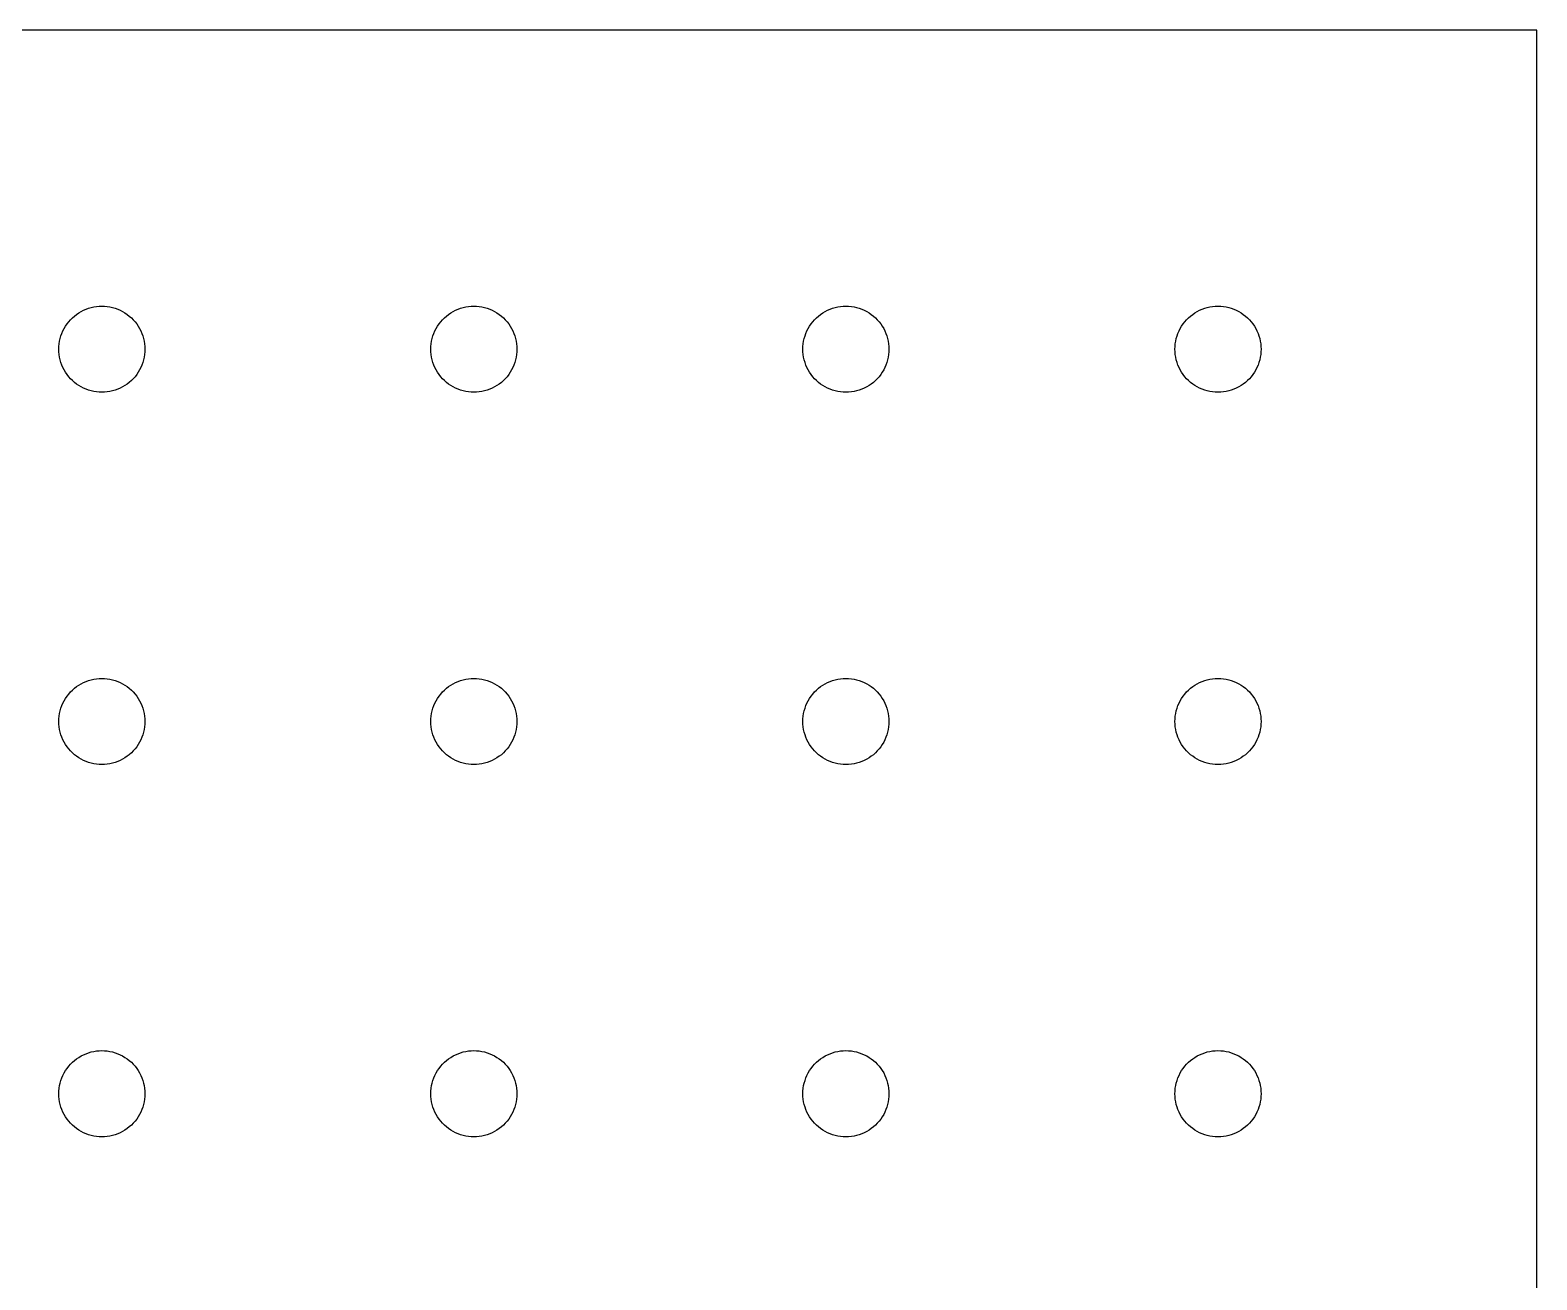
# Model space of a CAD drawing. Header units: metres. Extents: x 0 to 270, y 0 to 235.
# Drawn here: x 128.2 to 270, y 117.5 to 235 of the extents above; entities that cross this region are included whole.
import ezdxf

# ---------------------------------------------------------------- set-up
doc = ezdxf.new("R2010")
doc.units = ezdxf.units.M

msp = doc.modelspace()

# ---------------------------------------------------------------- linework, layer by layer
for p, q in [((270, 235), (0, 235)), ((270, 0), (270, 235)), ((132.619, 208.277), (132.83, 208.42)), ((132.83, 208.42), (133.049, 208.549)), ((133.049, 208.549), (133.276, 208.665)), ((133.276, 208.665), (133.509, 208.766)), ((133.509, 208.766), (133.748, 208.852)), ((133.748, 208.852), (133.993, 208.923)), ((133.993, 208.923), (134.241, 208.978)), ((134.241, 208.978), (134.492, 209.018)), ((134.492, 209.018), (134.746, 209.042)), ((134.746, 209.042), (135, 209.05)), ((135, 209.05), (135.254, 209.042)), ((135.254, 209.042), (135.508, 209.018)), ((135.508, 209.018), (135.759, 208.978)), ((135.759, 208.978), (136.007, 208.923)), ((136.007, 208.923), (136.252, 208.852)), ((136.252, 208.852), (136.491, 208.766)), ((136.491, 208.766), (136.724, 208.665)), ((136.724, 208.665), (136.951, 208.549)), ((136.951, 208.549), (137.17, 208.42)), ((137.17, 208.42), (137.381, 208.277)), ((167.619, 208.277), (167.83, 208.42)), ((167.83, 208.42), (168.049, 208.549)), ((168.049, 208.549), (168.276, 208.665)), ((168.276, 208.665), (168.509, 208.766)), ((168.509, 208.766), (168.748, 208.852)), ((168.748, 208.852), (168.993, 208.923)), ((168.993, 208.923), (169.241, 208.978)), ((169.241, 208.978), (169.492, 209.018)), ((169.492, 209.018), (169.746, 209.042)), ((169.746, 209.042), (170, 209.05)), ((170, 209.05), (170.254, 209.042)), ((170.254, 209.042), (170.508, 209.018)), ((170.508, 209.018), (170.759, 208.978)), ((170.759, 208.978), (171.007, 208.923)), ((171.007, 208.923), (171.252, 208.852)), ((171.252, 208.852), (171.491, 208.766)), ((171.491, 208.766), (171.724, 208.665)), ((171.724, 208.665), (171.951, 208.549)), ((171.951, 208.549), (172.17, 208.42)), ((172.17, 208.42), (172.381, 208.277)), ((202.619, 208.277), (202.83, 208.42)), ((202.83, 208.42), (203.049, 208.549)), ((203.049, 208.549), (203.276, 208.665)), ((203.276, 208.665), (203.509, 208.766)), ((203.509, 208.766), (203.748, 208.852)), ((203.748, 208.852), (203.993, 208.923)), ((203.993, 208.923), (204.241, 208.978)), ((204.241, 208.978), (204.492, 209.018)), ((204.492, 209.018), (204.746, 209.042)), ((204.746, 209.042), (205, 209.05)), ((205, 209.05), (205.254, 209.042)), ((205.254, 209.042), (205.508, 209.018)), ((205.508, 209.018), (205.759, 208.978)), ((205.759, 208.978), (206.007, 208.923)), ((206.007, 208.923), (206.252, 208.852)), ((206.252, 208.852), (206.491, 208.766)), ((206.491, 208.766), (206.724, 208.665)), ((206.724, 208.665), (206.951, 208.549)), ((206.951, 208.549), (207.17, 208.42)), ((207.17, 208.42), (207.381, 208.277)), ((237.619, 208.277), (237.83, 208.42)), ((237.83, 208.42), (238.049, 208.549)), ((238.049, 208.549), (238.276, 208.665)), ((238.276, 208.665), (238.509, 208.766)), ((238.509, 208.766), (238.748, 208.852)), ((238.748, 208.852), (238.993, 208.923)), ((238.993, 208.923), (239.241, 208.978)), ((239.241, 208.978), (239.492, 209.018)), ((239.492, 209.018), (239.746, 209.042)), ((239.746, 209.042), (240, 209.05)), ((240, 209.05), (240.254, 209.042)), ((240.254, 209.042), (240.508, 209.018)), ((240.508, 209.018), (240.759, 208.978)), ((240.759, 208.978), (241.007, 208.923)), ((241.007, 208.923), (241.252, 208.852)), ((241.252, 208.852), (241.491, 208.766)), ((241.491, 208.766), (241.724, 208.665)), ((241.724, 208.665), (241.951, 208.549)), ((241.951, 208.549), (242.17, 208.42)), ((242.17, 208.42), (242.381, 208.277)), ((131.451, 206.951), (131.58, 207.17)), ((131.58, 207.17), (131.723, 207.381)), ((131.723, 207.381), (131.879, 207.582)), ((131.879, 207.582), (132.048, 207.772)), ((132.048, 207.772), (132.228, 207.952)), ((132.228, 207.952), (132.418, 208.121)), ((132.418, 208.121), (132.619, 208.277)), ((137.381, 208.277), (137.582, 208.121)), ((137.582, 208.121), (137.772, 207.952)), ((137.772, 207.952), (137.952, 207.772)), ((137.952, 207.772), (138.121, 207.582)), ((138.121, 207.582), (138.277, 207.381)), ((138.277, 207.381), (138.42, 207.17)), ((138.42, 207.17), (138.549, 206.951)), ((166.451, 206.951), (166.58, 207.17)), ((166.58, 207.17), (166.723, 207.381)), ((166.723, 207.381), (166.879, 207.582)), ((166.879, 207.582), (167.048, 207.772)), ((167.048, 207.772), (167.228, 207.952)), ((167.228, 207.952), (167.418, 208.121)), ((167.418, 208.121), (167.619, 208.277)), ((172.381, 208.277), (172.582, 208.121)), ((172.582, 208.121), (172.772, 207.952)), ((172.772, 207.952), (172.952, 207.772)), ((172.952, 207.772), (173.121, 207.582)), ((173.121, 207.582), (173.277, 207.381)), ((173.277, 207.381), (173.42, 207.17)), ((173.42, 207.17), (173.549, 206.951)), ((201.451, 206.951), (201.58, 207.17)), ((201.58, 207.17), (201.723, 207.381)), ((201.723, 207.381), (201.879, 207.582)), ((201.879, 207.582), (202.048, 207.772)), ((202.048, 207.772), (202.228, 207.952)), ((202.228, 207.952), (202.418, 208.121)), ((202.418, 208.121), (202.619, 208.277)), ((207.381, 208.277), (207.582, 208.121)), ((207.582, 208.121), (207.772, 207.952)), ((207.772, 207.952), (207.952, 207.772)), ((207.952, 207.772), (208.121, 207.582)), ((208.121, 207.582), (208.277, 207.381)), ((208.277, 207.381), (208.42, 207.17)), ((208.42, 207.17), (208.549, 206.951)), ((236.451, 206.951), (236.58, 207.17)), ((236.58, 207.17), (236.723, 207.381)), ((236.723, 207.381), (236.879, 207.582)), ((236.879, 207.582), (237.048, 207.772)), ((237.048, 207.772), (237.228, 207.952)), ((237.228, 207.952), (237.418, 208.121)), ((237.418, 208.121), (237.619, 208.277)), ((242.381, 208.277), (242.582, 208.121)), ((242.582, 208.121), (242.772, 207.952)), ((242.772, 207.952), (242.952, 207.772)), ((242.952, 207.772), (243.121, 207.582)), ((243.121, 207.582), (243.277, 207.381)), ((243.277, 207.381), (243.42, 207.17)), ((243.42, 207.17), (243.549, 206.951)), ((130.982, 205.508), (131.022, 205.759)), ((131.022, 205.759), (131.077, 206.007)), ((131.077, 206.007), (131.148, 206.252)), ((131.148, 206.252), (131.234, 206.491)), ((131.234, 206.491), (131.335, 206.724)), ((131.335, 206.724), (131.451, 206.951)), ((138.549, 206.951), (138.665, 206.724)), ((138.665, 206.724), (138.766, 206.491)), ((138.766, 206.491), (138.852, 206.252)), ((138.852, 206.252), (138.923, 206.007)), ((138.923, 206.007), (138.978, 205.759)), ((138.978, 205.759), (139.018, 205.508)), ((165.982, 205.508), (166.022, 205.759)), ((166.022, 205.759), (166.077, 206.007)), ((166.077, 206.007), (166.148, 206.252)), ((166.148, 206.252), (166.234, 206.491)), ((166.234, 206.491), (166.335, 206.724)), ((166.335, 206.724), (166.451, 206.951)), ((173.549, 206.951), (173.665, 206.724)), ((173.665, 206.724), (173.766, 206.491)), ((173.766, 206.491), (173.852, 206.252)), ((173.852, 206.252), (173.923, 206.007)), ((173.923, 206.007), (173.978, 205.759)), ((173.978, 205.759), (174.018, 205.508)), ((200.982, 205.508), (201.022, 205.759)), ((201.022, 205.759), (201.077, 206.007)), ((201.077, 206.007), (201.148, 206.252)), ((201.148, 206.252), (201.234, 206.491)), ((201.234, 206.491), (201.335, 206.724)), ((201.335, 206.724), (201.451, 206.951)), ((208.549, 206.951), (208.665, 206.724)), ((208.665, 206.724), (208.766, 206.491)), ((208.766, 206.491), (208.852, 206.252)), ((208.852, 206.252), (208.923, 206.007)), ((208.923, 206.007), (208.978, 205.759)), ((208.978, 205.759), (209.018, 205.508)), ((235.982, 205.508), (236.022, 205.759)), ((236.022, 205.759), (236.077, 206.007)), ((236.077, 206.007), (236.148, 206.252)), ((236.148, 206.252), (236.234, 206.491)), ((236.234, 206.491), (236.335, 206.724)), ((236.335, 206.724), (236.451, 206.951)), ((243.549, 206.951), (243.665, 206.724)), ((243.665, 206.724), (243.766, 206.491)), ((243.766, 206.491), (243.852, 206.252)), ((243.852, 206.252), (243.923, 206.007)), ((243.923, 206.007), (243.978, 205.759)), ((243.978, 205.759), (244.018, 205.508)), ((130.95, 205), (130.958, 205.254)), ((130.958, 204.746), (130.95, 205)), ((130.958, 205.254), (130.982, 205.508)), ((130.982, 204.492), (130.958, 204.746)), ((131.022, 204.241), (130.982, 204.492)), ((131.077, 203.993), (131.022, 204.241)), ((138.978, 204.241), (138.923, 203.993)), ((139.018, 204.492), (138.978, 204.241)), ((139.018, 205.508), (139.042, 205.254)), ((139.042, 204.746), (139.018, 204.492)), ((139.042, 205.254), (139.05, 205)), ((139.05, 205), (139.042, 204.746)), ((165.95, 205), (165.958, 205.254)), ((165.958, 204.746), (165.95, 205)), ((165.958, 205.254), (165.982, 205.508)), ((165.982, 204.492), (165.958, 204.746)), ((166.022, 204.241), (165.982, 204.492)), ((166.077, 203.993), (166.022, 204.241)), ((173.978, 204.241), (173.923, 203.993)), ((174.018, 204.492), (173.978, 204.241)), ((174.018, 205.508), (174.042, 205.254)), ((174.042, 204.746), (174.018, 204.492)), ((174.042, 205.254), (174.05, 205)), ((174.05, 205), (174.042, 204.746)), ((200.95, 205), (200.958, 205.254)), ((200.958, 204.746), (200.95, 205)), ((200.958, 205.254), (200.982, 205.508)), ((200.982, 204.492), (200.958, 204.746)), ((201.022, 204.241), (200.982, 204.492)), ((201.077, 203.993), (201.022, 204.241)), ((208.978, 204.241), (208.923, 203.993)), ((209.018, 204.492), (208.978, 204.241)), ((209.018, 205.508), (209.042, 205.254)), ((209.042, 204.746), (209.018, 204.492)), ((209.042, 205.254), (209.05, 205)), ((209.05, 205), (209.042, 204.746)), ((235.95, 205), (235.958, 205.254)), ((235.958, 204.746), (235.95, 205)), ((235.958, 205.254), (235.982, 205.508)), ((235.982, 204.492), (235.958, 204.746)), ((236.022, 204.241), (235.982, 204.492)), ((236.077, 203.993), (236.022, 204.241)), ((243.978, 204.241), (243.923, 203.993)), ((244.018, 204.492), (243.978, 204.241)), ((244.018, 205.508), (244.042, 205.254)), ((244.042, 204.746), (244.018, 204.492)), ((244.042, 205.254), (244.05, 205)), ((244.05, 205), (244.042, 204.746)), ((131.148, 203.748), (131.077, 203.993)), ((131.234, 203.509), (131.148, 203.748)), ((131.335, 203.276), (131.234, 203.509)), ((131.451, 203.049), (131.335, 203.276)), ((131.58, 202.83), (131.451, 203.049)), ((131.723, 202.619), (131.58, 202.83)), ((138.42, 202.83), (138.277, 202.619)), ((138.549, 203.049), (138.42, 202.83)), ((138.665, 203.276), (138.549, 203.049)), ((138.766, 203.509), (138.665, 203.276)), ((138.852, 203.748), (138.766, 203.509)), ((138.923, 203.993), (138.852, 203.748)), ((166.148, 203.748), (166.077, 203.993)), ((166.234, 203.509), (166.148, 203.748)), ((166.335, 203.276), (166.234, 203.509)), ((166.451, 203.049), (166.335, 203.276)), ((166.58, 202.83), (166.451, 203.049)), ((166.723, 202.619), (166.58, 202.83)), ((173.42, 202.83), (173.277, 202.619)), ((173.549, 203.049), (173.42, 202.83)), ((173.665, 203.276), (173.549, 203.049)), ((173.766, 203.509), (173.665, 203.276)), ((173.852, 203.748), (173.766, 203.509)), ((173.923, 203.993), (173.852, 203.748)), ((201.148, 203.748), (201.077, 203.993)), ((201.234, 203.509), (201.148, 203.748)), ((201.335, 203.276), (201.234, 203.509)), ((201.451, 203.049), (201.335, 203.276)), ((201.58, 202.83), (201.451, 203.049)), ((201.723, 202.619), (201.58, 202.83)), ((208.42, 202.83), (208.277, 202.619)), ((208.549, 203.049), (208.42, 202.83)), ((208.665, 203.276), (208.549, 203.049)), ((208.766, 203.509), (208.665, 203.276)), ((208.852, 203.748), (208.766, 203.509)), ((208.923, 203.993), (208.852, 203.748)), ((236.148, 203.748), (236.077, 203.993)), ((236.234, 203.509), (236.148, 203.748)), ((236.335, 203.276), (236.234, 203.509)), ((236.451, 203.049), (236.335, 203.276)), ((236.58, 202.83), (236.451, 203.049)), ((236.723, 202.619), (236.58, 202.83)), ((243.42, 202.83), (243.277, 202.619)), ((243.549, 203.049), (243.42, 202.83)), ((243.665, 203.276), (243.549, 203.049)), ((243.766, 203.509), (243.665, 203.276)), ((243.852, 203.748), (243.766, 203.509)), ((243.923, 203.993), (243.852, 203.748)), ((131.879, 202.418), (131.723, 202.619)), ((132.048, 202.228), (131.879, 202.418)), ((132.228, 202.048), (132.048, 202.228)), ((132.418, 201.879), (132.228, 202.048)), ((132.619, 201.723), (132.418, 201.879)), ((132.83, 201.58), (132.619, 201.723)), ((133.049, 201.451), (132.83, 201.58)), ((133.276, 201.335), (133.049, 201.451)), ((133.509, 201.234), (133.276, 201.335)), ((136.724, 201.335), (136.491, 201.234)), ((136.951, 201.451), (136.724, 201.335)), ((137.17, 201.58), (136.951, 201.451)), ((137.381, 201.723), (137.17, 201.58)), ((137.582, 201.879), (137.381, 201.723)), ((137.772, 202.048), (137.582, 201.879)), ((137.952, 202.228), (137.772, 202.048)), ((138.121, 202.418), (137.952, 202.228)), ((138.277, 202.619), (138.121, 202.418)), ((166.879, 202.418), (166.723, 202.619)), ((167.048, 202.228), (166.879, 202.418)), ((167.228, 202.048), (167.048, 202.228)), ((167.418, 201.879), (167.228, 202.048)), ((167.619, 201.723), (167.418, 201.879)), ((167.83, 201.58), (167.619, 201.723)), ((168.049, 201.451), (167.83, 201.58)), ((168.276, 201.335), (168.049, 201.451)), ((168.509, 201.234), (168.276, 201.335)), ((171.724, 201.335), (171.491, 201.234)), ((171.951, 201.451), (171.724, 201.335)), ((172.17, 201.58), (171.951, 201.451)), ((172.381, 201.723), (172.17, 201.58)), ((172.582, 201.879), (172.381, 201.723)), ((172.772, 202.048), (172.582, 201.879)), ((172.952, 202.228), (172.772, 202.048)), ((173.121, 202.418), (172.952, 202.228)), ((173.277, 202.619), (173.121, 202.418)), ((201.879, 202.418), (201.723, 202.619)), ((202.048, 202.228), (201.879, 202.418)), ((202.228, 202.048), (202.048, 202.228)), ((202.418, 201.879), (202.228, 202.048)), ((202.619, 201.723), (202.418, 201.879)), ((202.83, 201.58), (202.619, 201.723)), ((203.049, 201.451), (202.83, 201.58)), ((203.276, 201.335), (203.049, 201.451)), ((203.509, 201.234), (203.276, 201.335)), ((206.724, 201.335), (206.491, 201.234)), ((206.951, 201.451), (206.724, 201.335)), ((207.17, 201.58), (206.951, 201.451)), ((207.381, 201.723), (207.17, 201.58)), ((207.582, 201.879), (207.381, 201.723)), ((207.772, 202.048), (207.582, 201.879)), ((207.952, 202.228), (207.772, 202.048)), ((208.121, 202.418), (207.952, 202.228)), ((208.277, 202.619), (208.121, 202.418)), ((236.879, 202.418), (236.723, 202.619)), ((237.048, 202.228), (236.879, 202.418)), ((237.228, 202.048), (237.048, 202.228)), ((237.418, 201.879), (237.228, 202.048)), ((237.619, 201.723), (237.418, 201.879)), ((237.83, 201.58), (237.619, 201.723)), ((238.049, 201.451), (237.83, 201.58)), ((238.276, 201.335), (238.049, 201.451)), ((238.509, 201.234), (238.276, 201.335)), ((241.724, 201.335), (241.491, 201.234)), ((241.951, 201.451), (241.724, 201.335)), ((242.17, 201.58), (241.951, 201.451)), ((242.381, 201.723), (242.17, 201.58)), ((242.582, 201.879), (242.381, 201.723)), ((242.772, 202.048), (242.582, 201.879)), ((242.952, 202.228), (242.772, 202.048)), ((243.121, 202.418), (242.952, 202.228)), ((243.277, 202.619), (243.121, 202.418)), ((133.748, 201.148), (133.509, 201.234)), ((133.993, 201.077), (133.748, 201.148)), ((134.241, 201.022), (133.993, 201.077)), ((134.492, 200.982), (134.241, 201.022)), ((134.746, 200.958), (134.492, 200.982)), ((135, 200.95), (134.746, 200.958)), ((135.254, 200.958), (135, 200.95)), ((135.508, 200.982), (135.254, 200.958)), ((135.759, 201.022), (135.508, 200.982)), ((136.007, 201.077), (135.759, 201.022)), ((136.252, 201.148), (136.007, 201.077)), ((136.491, 201.234), (136.252, 201.148)), ((168.748, 201.148), (168.509, 201.234)), ((168.993, 201.077), (168.748, 201.148)), ((169.241, 201.022), (168.993, 201.077)), ((169.492, 200.982), (169.241, 201.022)), ((169.746, 200.958), (169.492, 200.982)), ((170, 200.95), (169.746, 200.958)), ((170.254, 200.958), (170, 200.95)), ((170.508, 200.982), (170.254, 200.958)), ((170.759, 201.022), (170.508, 200.982)), ((171.007, 201.077), (170.759, 201.022)), ((171.252, 201.148), (171.007, 201.077)), ((171.491, 201.234), (171.252, 201.148)), ((203.748, 201.148), (203.509, 201.234)), ((203.993, 201.077), (203.748, 201.148)), ((204.241, 201.022), (203.993, 201.077)), ((204.492, 200.982), (204.241, 201.022)), ((204.746, 200.958), (204.492, 200.982)), ((205, 200.95), (204.746, 200.958)), ((205.254, 200.958), (205, 200.95)), ((205.508, 200.982), (205.254, 200.958)), ((205.759, 201.022), (205.508, 200.982)), ((206.007, 201.077), (205.759, 201.022)), ((206.252, 201.148), (206.007, 201.077)), ((206.491, 201.234), (206.252, 201.148)), ((238.748, 201.148), (238.509, 201.234)), ((238.993, 201.077), (238.748, 201.148)), ((239.241, 201.022), (238.993, 201.077)), ((239.492, 200.982), (239.241, 201.022)), ((239.746, 200.958), (239.492, 200.982)), ((240, 200.95), (239.746, 200.958)), ((240.254, 200.958), (240, 200.95)), ((240.508, 200.982), (240.254, 200.958)), ((240.759, 201.022), (240.508, 200.982)), ((241.007, 201.077), (240.759, 201.022)), ((241.252, 201.148), (241.007, 201.077)), ((241.491, 201.234), (241.252, 201.148)), ((132.048, 172.772), (132.228, 172.952)), ((132.228, 172.952), (132.418, 173.121)), ((132.418, 173.121), (132.619, 173.277)), ((132.619, 173.277), (132.83, 173.42)), ((132.83, 173.42), (133.049, 173.549)), ((133.049, 173.549), (133.276, 173.665)), ((133.276, 173.665), (133.509, 173.766)), ((133.509, 173.766), (133.748, 173.852)), ((133.748, 173.852), (133.993, 173.923)), ((133.993, 173.923), (134.241, 173.978)), ((134.241, 173.978), (134.492, 174.018)), ((134.492, 174.018), (134.746, 174.042)), ((134.746, 174.042), (135, 174.05)), ((135, 174.05), (135.254, 174.042)), ((135.254, 174.042), (135.508, 174.018)), ((135.508, 174.018), (135.759, 173.978)), ((135.759, 173.978), (136.007, 173.923)), ((136.007, 173.923), (136.252, 173.852)), ((136.252, 173.852), (136.491, 173.766)), ((136.491, 173.766), (136.724, 173.665)), ((136.724, 173.665), (136.951, 173.549)), ((136.951, 173.549), (137.17, 173.42)), ((137.17, 173.42), (137.381, 173.277)), ((137.381, 173.277), (137.582, 173.121)), ((137.582, 173.121), (137.772, 172.952)), ((137.772, 172.952), (137.952, 172.772)), ((167.048, 172.772), (167.228, 172.952)), ((167.228, 172.952), (167.418, 173.121)), ((167.418, 173.121), (167.619, 173.277)), ((167.619, 173.277), (167.83, 173.42)), ((167.83, 173.42), (168.049, 173.549)), ((168.049, 173.549), (168.276, 173.665)), ((168.276, 173.665), (168.509, 173.766)), ((168.509, 173.766), (168.748, 173.852)), ((168.748, 173.852), (168.993, 173.923)), ((168.993, 173.923), (169.241, 173.978)), ((169.241, 173.978), (169.492, 174.018)), ((169.492, 174.018), (169.746, 174.042)), ((169.746, 174.042), (170, 174.05)), ((170, 174.05), (170.254, 174.042)), ((170.254, 174.042), (170.508, 174.018)), ((170.508, 174.018), (170.759, 173.978)), ((170.759, 173.978), (171.007, 173.923)), ((171.007, 173.923), (171.252, 173.852)), ((171.252, 173.852), (171.491, 173.766)), ((171.491, 173.766), (171.724, 173.665)), ((171.724, 173.665), (171.951, 173.549)), ((171.951, 173.549), (172.17, 173.42)), ((172.17, 173.42), (172.381, 173.277)), ((172.381, 173.277), (172.582, 173.121)), ((172.582, 173.121), (172.772, 172.952)), ((172.772, 172.952), (172.952, 172.772)), ((202.048, 172.772), (202.228, 172.952)), ((202.228, 172.952), (202.418, 173.121)), ((202.418, 173.121), (202.619, 173.277)), ((202.619, 173.277), (202.83, 173.42)), ((202.83, 173.42), (203.049, 173.549)), ((203.049, 173.549), (203.276, 173.665)), ((203.276, 173.665), (203.509, 173.766)), ((203.509, 173.766), (203.748, 173.852)), ((203.748, 173.852), (203.993, 173.923)), ((203.993, 173.923), (204.241, 173.978)), ((204.241, 173.978), (204.492, 174.018)), ((204.492, 174.018), (204.746, 174.042)), ((204.746, 174.042), (205, 174.05)), ((205, 174.05), (205.254, 174.042)), ((205.254, 174.042), (205.508, 174.018)), ((205.508, 174.018), (205.759, 173.978)), ((205.759, 173.978), (206.007, 173.923)), ((206.007, 173.923), (206.252, 173.852)), ((206.252, 173.852), (206.491, 173.766)), ((206.491, 173.766), (206.724, 173.665)), ((206.724, 173.665), (206.951, 173.549)), ((206.951, 173.549), (207.17, 173.42)), ((207.17, 173.42), (207.381, 173.277)), ((207.381, 173.277), (207.582, 173.121)), ((207.582, 173.121), (207.772, 172.952)), ((207.772, 172.952), (207.952, 172.772)), ((237.048, 172.772), (237.228, 172.952)), ((237.228, 172.952), (237.418, 173.121)), ((237.418, 173.121), (237.619, 173.277)), ((237.619, 173.277), (237.83, 173.42)), ((237.83, 173.42), (238.049, 173.549)), ((238.049, 173.549), (238.276, 173.665)), ((238.276, 173.665), (238.509, 173.766)), ((238.509, 173.766), (238.748, 173.852)), ((238.748, 173.852), (238.993, 173.923)), ((238.993, 173.923), (239.241, 173.978)), ((239.241, 173.978), (239.492, 174.018)), ((239.492, 174.018), (239.746, 174.042)), ((239.746, 174.042), (240, 174.05)), ((240, 174.05), (240.254, 174.042)), ((240.254, 174.042), (240.508, 174.018)), ((240.508, 174.018), (240.759, 173.978)), ((240.759, 173.978), (241.007, 173.923)), ((241.007, 173.923), (241.252, 173.852)), ((241.252, 173.852), (241.491, 173.766)), ((241.491, 173.766), (241.724, 173.665)), ((241.724, 173.665), (241.951, 173.549)), ((241.951, 173.549), (242.17, 173.42)), ((242.17, 173.42), (242.381, 173.277)), ((242.381, 173.277), (242.582, 173.121)), ((242.582, 173.121), (242.772, 172.952)), ((242.772, 172.952), (242.952, 172.772)), ((131.234, 171.491), (131.335, 171.724)), ((131.335, 171.724), (131.451, 171.951)), ((131.451, 171.951), (131.58, 172.17)), ((131.58, 172.17), (131.723, 172.381)), ((131.723, 172.381), (131.879, 172.582)), ((131.879, 172.582), (132.048, 172.772)), ((137.952, 172.772), (138.121, 172.582)), ((138.121, 172.582), (138.277, 172.381)), ((138.277, 172.381), (138.42, 172.17)), ((138.42, 172.17), (138.549, 171.951)), ((138.549, 171.951), (138.665, 171.724)), ((138.665, 171.724), (138.766, 171.491)), ((166.234, 171.491), (166.335, 171.724)), ((166.335, 171.724), (166.451, 171.951)), ((166.451, 171.951), (166.58, 172.17)), ((166.58, 172.17), (166.723, 172.381)), ((166.723, 172.381), (166.879, 172.582)), ((166.879, 172.582), (167.048, 172.772)), ((172.952, 172.772), (173.121, 172.582)), ((173.121, 172.582), (173.277, 172.381)), ((173.277, 172.381), (173.42, 172.17)), ((173.42, 172.17), (173.549, 171.951)), ((173.549, 171.951), (173.665, 171.724)), ((173.665, 171.724), (173.766, 171.491)), ((201.234, 171.491), (201.335, 171.724)), ((201.335, 171.724), (201.451, 171.951)), ((201.451, 171.951), (201.58, 172.17)), ((201.58, 172.17), (201.723, 172.381)), ((201.723, 172.381), (201.879, 172.582)), ((201.879, 172.582), (202.048, 172.772)), ((207.952, 172.772), (208.121, 172.582)), ((208.121, 172.582), (208.277, 172.381)), ((208.277, 172.381), (208.42, 172.17)), ((208.42, 172.17), (208.549, 171.951)), ((208.549, 171.951), (208.665, 171.724)), ((208.665, 171.724), (208.766, 171.491)), ((236.234, 171.491), (236.335, 171.724)), ((236.335, 171.724), (236.451, 171.951)), ((236.451, 171.951), (236.58, 172.17)), ((236.58, 172.17), (236.723, 172.381)), ((236.723, 172.381), (236.879, 172.582)), ((236.879, 172.582), (237.048, 172.772)), ((242.952, 172.772), (243.121, 172.582)), ((243.121, 172.582), (243.277, 172.381)), ((243.277, 172.381), (243.42, 172.17)), ((243.42, 172.17), (243.549, 171.951)), ((243.549, 171.951), (243.665, 171.724)), ((243.665, 171.724), (243.766, 171.491)), ((130.95, 170), (130.958, 170.254)), ((130.958, 170.254), (130.982, 170.508)), ((130.982, 170.508), (131.022, 170.759)), ((131.022, 170.759), (131.077, 171.007)), ((131.077, 171.007), (131.148, 171.252)), ((131.148, 171.252), (131.234, 171.491)), ((138.766, 171.491), (138.852, 171.252)), ((138.852, 171.252), (138.923, 171.007)), ((138.923, 171.007), (138.978, 170.759)), ((138.978, 170.759), (139.018, 170.508)), ((139.018, 170.508), (139.042, 170.254)), ((139.042, 170.254), (139.05, 170)), ((165.95, 170), (165.958, 170.254)), ((165.958, 170.254), (165.982, 170.508)), ((165.982, 170.508), (166.022, 170.759)), ((166.022, 170.759), (166.077, 171.007)), ((166.077, 171.007), (166.148, 171.252)), ((166.148, 171.252), (166.234, 171.491)), ((173.766, 171.491), (173.852, 171.252)), ((173.852, 171.252), (173.923, 171.007)), ((173.923, 171.007), (173.978, 170.759)), ((173.978, 170.759), (174.018, 170.508)), ((174.018, 170.508), (174.042, 170.254)), ((174.042, 170.254), (174.05, 170)), ((200.95, 170), (200.958, 170.254)), ((200.958, 170.254), (200.982, 170.508)), ((200.982, 170.508), (201.022, 170.759)), ((201.022, 170.759), (201.077, 171.007)), ((201.077, 171.007), (201.148, 171.252)), ((201.148, 171.252), (201.234, 171.491)), ((208.766, 171.491), (208.852, 171.252)), ((208.852, 171.252), (208.923, 171.007)), ((208.923, 171.007), (208.978, 170.759)), ((208.978, 170.759), (209.018, 170.508)), ((209.018, 170.508), (209.042, 170.254)), ((209.042, 170.254), (209.05, 170)), ((235.95, 170), (235.958, 170.254)), ((235.958, 170.254), (235.982, 170.508)), ((235.982, 170.508), (236.022, 170.759)), ((236.022, 170.759), (236.077, 171.007)), ((236.077, 171.007), (236.148, 171.252)), ((236.148, 171.252), (236.234, 171.491)), ((243.766, 171.491), (243.852, 171.252)), ((243.852, 171.252), (243.923, 171.007)), ((243.923, 171.007), (243.978, 170.759)), ((243.978, 170.759), (244.018, 170.508)), ((244.018, 170.508), (244.042, 170.254)), ((244.042, 170.254), (244.05, 170)), ((130.958, 169.746), (130.95, 170)), ((130.982, 169.492), (130.958, 169.746)), ((131.022, 169.241), (130.982, 169.492)), ((131.077, 168.993), (131.022, 169.241)), ((131.148, 168.748), (131.077, 168.993)), ((131.234, 168.509), (131.148, 168.748)), ((138.852, 168.748), (138.766, 168.509)), ((138.923, 168.993), (138.852, 168.748)), ((138.978, 169.241), (138.923, 168.993)), ((139.018, 169.492), (138.978, 169.241)), ((139.042, 169.746), (139.018, 169.492)), ((139.05, 170), (139.042, 169.746)), ((165.958, 169.746), (165.95, 170)), ((165.982, 169.492), (165.958, 169.746)), ((166.022, 169.241), (165.982, 169.492)), ((166.077, 168.993), (166.022, 169.241)), ((166.148, 168.748), (166.077, 168.993)), ((166.234, 168.509), (166.148, 168.748)), ((173.852, 168.748), (173.766, 168.509)), ((173.923, 168.993), (173.852, 168.748)), ((173.978, 169.241), (173.923, 168.993)), ((174.018, 169.492), (173.978, 169.241)), ((174.042, 169.746), (174.018, 169.492)), ((174.05, 170), (174.042, 169.746)), ((200.958, 169.746), (200.95, 170)), ((200.982, 169.492), (200.958, 169.746)), ((201.022, 169.241), (200.982, 169.492)), ((201.077, 168.993), (201.022, 169.241)), ((201.148, 168.748), (201.077, 168.993)), ((201.234, 168.509), (201.148, 168.748)), ((208.852, 168.748), (208.766, 168.509)), ((208.923, 168.993), (208.852, 168.748)), ((208.978, 169.241), (208.923, 168.993)), ((209.018, 169.492), (208.978, 169.241)), ((209.042, 169.746), (209.018, 169.492)), ((209.05, 170), (209.042, 169.746)), ((235.958, 169.746), (235.95, 170)), ((235.982, 169.492), (235.958, 169.746)), ((236.022, 169.241), (235.982, 169.492)), ((236.077, 168.993), (236.022, 169.241)), ((236.148, 168.748), (236.077, 168.993)), ((236.234, 168.509), (236.148, 168.748)), ((243.852, 168.748), (243.766, 168.509)), ((243.923, 168.993), (243.852, 168.748)), ((243.978, 169.241), (243.923, 168.993)), ((244.018, 169.492), (243.978, 169.241)), ((244.042, 169.746), (244.018, 169.492)), ((244.05, 170), (244.042, 169.746)), ((131.335, 168.276), (131.234, 168.509)), ((131.451, 168.049), (131.335, 168.276)), ((131.58, 167.83), (131.451, 168.049)), ((131.723, 167.619), (131.58, 167.83)), ((131.879, 167.418), (131.723, 167.619)), ((132.048, 167.228), (131.879, 167.418)), ((138.121, 167.418), (137.952, 167.228)), ((138.277, 167.619), (138.121, 167.418)), ((138.42, 167.83), (138.277, 167.619)), ((138.549, 168.049), (138.42, 167.83)), ((138.665, 168.276), (138.549, 168.049)), ((138.766, 168.509), (138.665, 168.276)), ((166.335, 168.276), (166.234, 168.509)), ((166.451, 168.049), (166.335, 168.276)), ((166.58, 167.83), (166.451, 168.049)), ((166.723, 167.619), (166.58, 167.83)), ((166.879, 167.418), (166.723, 167.619)), ((167.048, 167.228), (166.879, 167.418)), ((173.121, 167.418), (172.952, 167.228)), ((173.277, 167.619), (173.121, 167.418)), ((173.42, 167.83), (173.277, 167.619)), ((173.549, 168.049), (173.42, 167.83)), ((173.665, 168.276), (173.549, 168.049)), ((173.766, 168.509), (173.665, 168.276)), ((201.335, 168.276), (201.234, 168.509)), ((201.451, 168.049), (201.335, 168.276)), ((201.58, 167.83), (201.451, 168.049)), ((201.723, 167.619), (201.58, 167.83)), ((201.879, 167.418), (201.723, 167.619)), ((202.048, 167.228), (201.879, 167.418)), ((208.121, 167.418), (207.952, 167.228)), ((208.277, 167.619), (208.121, 167.418)), ((208.42, 167.83), (208.277, 167.619)), ((208.549, 168.049), (208.42, 167.83)), ((208.665, 168.276), (208.549, 168.049)), ((208.766, 168.509), (208.665, 168.276)), ((236.335, 168.276), (236.234, 168.509)), ((236.451, 168.049), (236.335, 168.276)), ((236.58, 167.83), (236.451, 168.049)), ((236.723, 167.619), (236.58, 167.83)), ((236.879, 167.418), (236.723, 167.619)), ((237.048, 167.228), (236.879, 167.418)), ((243.121, 167.418), (242.952, 167.228)), ((243.277, 167.619), (243.121, 167.418)), ((243.42, 167.83), (243.277, 167.619)), ((243.549, 168.049), (243.42, 167.83)), ((243.665, 168.276), (243.549, 168.049)), ((243.766, 168.509), (243.665, 168.276)), ((132.228, 167.048), (132.048, 167.228)), ((132.418, 166.879), (132.228, 167.048)), ((132.619, 166.723), (132.418, 166.879)), ((132.83, 166.58), (132.619, 166.723)), ((133.049, 166.451), (132.83, 166.58)), ((133.276, 166.335), (133.049, 166.451)), ((133.509, 166.234), (133.276, 166.335)), ((133.748, 166.148), (133.509, 166.234)), ((133.993, 166.077), (133.748, 166.148)), ((134.241, 166.022), (133.993, 166.077)), ((134.492, 165.982), (134.241, 166.022)), ((134.746, 165.958), (134.492, 165.982)), ((135, 165.95), (134.746, 165.958)), ((135.254, 165.958), (135, 165.95)), ((135.508, 165.982), (135.254, 165.958)), ((135.759, 166.022), (135.508, 165.982)), ((136.007, 166.077), (135.759, 166.022)), ((136.252, 166.148), (136.007, 166.077)), ((136.491, 166.234), (136.252, 166.148)), ((136.724, 166.335), (136.491, 166.234)), ((136.951, 166.451), (136.724, 166.335)), ((137.17, 166.58), (136.951, 166.451)), ((137.381, 166.723), (137.17, 166.58)), ((137.582, 166.879), (137.381, 166.723)), ((137.772, 167.048), (137.582, 166.879)), ((137.952, 167.228), (137.772, 167.048)), ((167.228, 167.048), (167.048, 167.228)), ((167.418, 166.879), (167.228, 167.048)), ((167.619, 166.723), (167.418, 166.879)), ((167.83, 166.58), (167.619, 166.723)), ((168.049, 166.451), (167.83, 166.58)), ((168.276, 166.335), (168.049, 166.451)), ((168.509, 166.234), (168.276, 166.335)), ((168.748, 166.148), (168.509, 166.234)), ((168.993, 166.077), (168.748, 166.148)), ((169.241, 166.022), (168.993, 166.077)), ((169.492, 165.982), (169.241, 166.022)), ((169.746, 165.958), (169.492, 165.982)), ((170, 165.95), (169.746, 165.958)), ((170.254, 165.958), (170, 165.95)), ((170.508, 165.982), (170.254, 165.958)), ((170.759, 166.022), (170.508, 165.982)), ((171.007, 166.077), (170.759, 166.022)), ((171.252, 166.148), (171.007, 166.077)), ((171.491, 166.234), (171.252, 166.148)), ((171.724, 166.335), (171.491, 166.234)), ((171.951, 166.451), (171.724, 166.335)), ((172.17, 166.58), (171.951, 166.451)), ((172.381, 166.723), (172.17, 166.58)), ((172.582, 166.879), (172.381, 166.723)), ((172.772, 167.048), (172.582, 166.879)), ((172.952, 167.228), (172.772, 167.048)), ((202.228, 167.048), (202.048, 167.228)), ((202.418, 166.879), (202.228, 167.048)), ((202.619, 166.723), (202.418, 166.879)), ((202.83, 166.58), (202.619, 166.723)), ((203.049, 166.451), (202.83, 166.58)), ((203.276, 166.335), (203.049, 166.451)), ((203.509, 166.234), (203.276, 166.335)), ((203.748, 166.148), (203.509, 166.234)), ((203.993, 166.077), (203.748, 166.148)), ((204.241, 166.022), (203.993, 166.077)), ((204.492, 165.982), (204.241, 166.022)), ((204.746, 165.958), (204.492, 165.982)), ((205, 165.95), (204.746, 165.958)), ((205.254, 165.958), (205, 165.95)), ((205.508, 165.982), (205.254, 165.958)), ((205.759, 166.022), (205.508, 165.982)), ((206.007, 166.077), (205.759, 166.022)), ((206.252, 166.148), (206.007, 166.077)), ((206.491, 166.234), (206.252, 166.148)), ((206.724, 166.335), (206.491, 166.234)), ((206.951, 166.451), (206.724, 166.335)), ((207.17, 166.58), (206.951, 166.451)), ((207.381, 166.723), (207.17, 166.58)), ((207.582, 166.879), (207.381, 166.723)), ((207.772, 167.048), (207.582, 166.879)), ((207.952, 167.228), (207.772, 167.048)), ((237.228, 167.048), (237.048, 167.228)), ((237.418, 166.879), (237.228, 167.048)), ((237.619, 166.723), (237.418, 166.879)), ((237.83, 166.58), (237.619, 166.723)), ((238.049, 166.451), (237.83, 166.58)), ((238.276, 166.335), (238.049, 166.451)), ((238.509, 166.234), (238.276, 166.335)), ((238.748, 166.148), (238.509, 166.234)), ((238.993, 166.077), (238.748, 166.148)), ((239.241, 166.022), (238.993, 166.077)), ((239.492, 165.982), (239.241, 166.022)), ((239.746, 165.958), (239.492, 165.982)), ((240, 165.95), (239.746, 165.958)), ((240.254, 165.958), (240, 165.95)), ((240.508, 165.982), (240.254, 165.958)), ((240.759, 166.022), (240.508, 165.982)), ((241.007, 166.077), (240.759, 166.022)), ((241.252, 166.148), (241.007, 166.077)), ((241.491, 166.234), (241.252, 166.148)), ((241.724, 166.335), (241.491, 166.234)), ((241.951, 166.451), (241.724, 166.335)), ((242.17, 166.58), (241.951, 166.451)), ((242.381, 166.723), (242.17, 166.58)), ((242.582, 166.879), (242.381, 166.723)), ((242.772, 167.048), (242.582, 166.879)), ((242.952, 167.228), (242.772, 167.048)), ((133.748, 138.852), (133.993, 138.923)), ((133.993, 138.923), (134.241, 138.978)), ((134.241, 138.978), (134.492, 139.018)), ((134.492, 139.018), (134.746, 139.042)), ((134.746, 139.042), (135, 139.05)), ((135, 139.05), (135.254, 139.042)), ((135.254, 139.042), (135.508, 139.018)), ((135.508, 139.018), (135.759, 138.978)), ((135.759, 138.978), (136.007, 138.923)), ((136.007, 138.923), (136.252, 138.852)), ((168.748, 138.852), (168.993, 138.923)), ((168.993, 138.923), (169.241, 138.978)), ((169.241, 138.978), (169.492, 139.018)), ((169.492, 139.018), (169.746, 139.042)), ((169.746, 139.042), (170, 139.05)), ((170, 139.05), (170.254, 139.042)), ((170.254, 139.042), (170.508, 139.018)), ((170.508, 139.018), (170.759, 138.978)), ((170.759, 138.978), (171.007, 138.923)), ((171.007, 138.923), (171.252, 138.852)), ((203.748, 138.852), (203.993, 138.923)), ((203.993, 138.923), (204.241, 138.978)), ((204.241, 138.978), (204.492, 139.018)), ((204.492, 139.018), (204.746, 139.042)), ((204.746, 139.042), (205, 139.05)), ((205, 139.05), (205.254, 139.042)), ((205.254, 139.042), (205.508, 139.018)), ((205.508, 139.018), (205.759, 138.978)), ((205.759, 138.978), (206.007, 138.923)), ((206.007, 138.923), (206.252, 138.852)), ((238.748, 138.852), (238.993, 138.923)), ((238.993, 138.923), (239.241, 138.978)), ((239.241, 138.978), (239.492, 139.018)), ((239.492, 139.018), (239.746, 139.042)), ((239.746, 139.042), (240, 139.05)), ((240, 139.05), (240.254, 139.042)), ((240.254, 139.042), (240.508, 139.018)), ((240.508, 139.018), (240.759, 138.978)), ((240.759, 138.978), (241.007, 138.923)), ((241.007, 138.923), (241.252, 138.852)), ((131.723, 137.381), (131.879, 137.582)), ((131.879, 137.582), (132.048, 137.772)), ((132.048, 137.772), (132.228, 137.952)), ((132.228, 137.952), (132.418, 138.121)), ((132.418, 138.121), (132.619, 138.277)), ((132.619, 138.277), (132.83, 138.42)), ((132.83, 138.42), (133.049, 138.549)), ((133.049, 138.549), (133.276, 138.665)), ((133.276, 138.665), (133.509, 138.766)), ((133.509, 138.766), (133.748, 138.852)), ((136.252, 138.852), (136.491, 138.766)), ((136.491, 138.766), (136.724, 138.665)), ((136.724, 138.665), (136.951, 138.549)), ((136.951, 138.549), (137.17, 138.42)), ((137.17, 138.42), (137.381, 138.277)), ((137.381, 138.277), (137.582, 138.121)), ((137.582, 138.121), (137.772, 137.952)), ((137.772, 137.952), (137.952, 137.772)), ((137.952, 137.772), (138.121, 137.582)), ((138.121, 137.582), (138.277, 137.381)), ((166.723, 137.381), (166.879, 137.582)), ((166.879, 137.582), (167.048, 137.772)), ((167.048, 137.772), (167.228, 137.952)), ((167.228, 137.952), (167.418, 138.121)), ((167.418, 138.121), (167.619, 138.277)), ((167.619, 138.277), (167.83, 138.42)), ((167.83, 138.42), (168.049, 138.549)), ((168.049, 138.549), (168.276, 138.665)), ((168.276, 138.665), (168.509, 138.766)), ((168.509, 138.766), (168.748, 138.852)), ((171.252, 138.852), (171.491, 138.766)), ((171.491, 138.766), (171.724, 138.665)), ((171.724, 138.665), (171.951, 138.549)), ((171.951, 138.549), (172.17, 138.42)), ((172.17, 138.42), (172.381, 138.277)), ((172.381, 138.277), (172.582, 138.121)), ((172.582, 138.121), (172.772, 137.952)), ((172.772, 137.952), (172.952, 137.772)), ((172.952, 137.772), (173.121, 137.582)), ((173.121, 137.582), (173.277, 137.381)), ((201.723, 137.381), (201.879, 137.582)), ((201.879, 137.582), (202.048, 137.772)), ((202.048, 137.772), (202.228, 137.952)), ((202.228, 137.952), (202.418, 138.121)), ((202.418, 138.121), (202.619, 138.277)), ((202.619, 138.277), (202.83, 138.42)), ((202.83, 138.42), (203.049, 138.549)), ((203.049, 138.549), (203.276, 138.665)), ((203.276, 138.665), (203.509, 138.766)), ((203.509, 138.766), (203.748, 138.852)), ((206.252, 138.852), (206.491, 138.766)), ((206.491, 138.766), (206.724, 138.665)), ((206.724, 138.665), (206.951, 138.549)), ((206.951, 138.549), (207.17, 138.42)), ((207.17, 138.42), (207.381, 138.277)), ((207.381, 138.277), (207.582, 138.121)), ((207.582, 138.121), (207.772, 137.952)), ((207.772, 137.952), (207.952, 137.772)), ((207.952, 137.772), (208.121, 137.582)), ((208.121, 137.582), (208.277, 137.381)), ((236.723, 137.381), (236.879, 137.582)), ((236.879, 137.582), (237.048, 137.772)), ((237.048, 137.772), (237.228, 137.952)), ((237.228, 137.952), (237.418, 138.121)), ((237.418, 138.121), (237.619, 138.277)), ((237.619, 138.277), (237.83, 138.42)), ((237.83, 138.42), (238.049, 138.549)), ((238.049, 138.549), (238.276, 138.665)), ((238.276, 138.665), (238.509, 138.766)), ((238.509, 138.766), (238.748, 138.852)), ((241.252, 138.852), (241.491, 138.766)), ((241.491, 138.766), (241.724, 138.665)), ((241.724, 138.665), (241.951, 138.549)), ((241.951, 138.549), (242.17, 138.42)), ((242.17, 138.42), (242.381, 138.277)), ((242.381, 138.277), (242.582, 138.121)), ((242.582, 138.121), (242.772, 137.952)), ((242.772, 137.952), (242.952, 137.772)), ((242.952, 137.772), (243.121, 137.582)), ((243.121, 137.582), (243.277, 137.381)), ((131.077, 136.007), (131.148, 136.252)), ((131.148, 136.252), (131.234, 136.491)), ((131.234, 136.491), (131.335, 136.724)), ((131.335, 136.724), (131.451, 136.951)), ((131.451, 136.951), (131.58, 137.17)), ((131.58, 137.17), (131.723, 137.381)), ((138.277, 137.381), (138.42, 137.17)), ((138.42, 137.17), (138.549, 136.951)), ((138.549, 136.951), (138.665, 136.724)), ((138.665, 136.724), (138.766, 136.491)), ((138.766, 136.491), (138.852, 136.252)), ((138.852, 136.252), (138.923, 136.007)), ((166.077, 136.007), (166.148, 136.252)), ((166.148, 136.252), (166.234, 136.491)), ((166.234, 136.491), (166.335, 136.724)), ((166.335, 136.724), (166.451, 136.951)), ((166.451, 136.951), (166.58, 137.17)), ((166.58, 137.17), (166.723, 137.381)), ((173.277, 137.381), (173.42, 137.17)), ((173.42, 137.17), (173.549, 136.951)), ((173.549, 136.951), (173.665, 136.724)), ((173.665, 136.724), (173.766, 136.491)), ((173.766, 136.491), (173.852, 136.252)), ((173.852, 136.252), (173.923, 136.007)), ((201.077, 136.007), (201.148, 136.252)), ((201.148, 136.252), (201.234, 136.491)), ((201.234, 136.491), (201.335, 136.724)), ((201.335, 136.724), (201.451, 136.951)), ((201.451, 136.951), (201.58, 137.17)), ((201.58, 137.17), (201.723, 137.381)), ((208.277, 137.381), (208.42, 137.17)), ((208.42, 137.17), (208.549, 136.951)), ((208.549, 136.951), (208.665, 136.724)), ((208.665, 136.724), (208.766, 136.491)), ((208.766, 136.491), (208.852, 136.252)), ((208.852, 136.252), (208.923, 136.007)), ((236.077, 136.007), (236.148, 136.252)), ((236.148, 136.252), (236.234, 136.491)), ((236.234, 136.491), (236.335, 136.724)), ((236.335, 136.724), (236.451, 136.951)), ((236.451, 136.951), (236.58, 137.17)), ((236.58, 137.17), (236.723, 137.381)), ((243.277, 137.381), (243.42, 137.17)), ((243.42, 137.17), (243.549, 136.951)), ((243.549, 136.951), (243.665, 136.724)), ((243.665, 136.724), (243.766, 136.491)), ((243.766, 136.491), (243.852, 136.252)), ((243.852, 136.252), (243.923, 136.007)), ((130.95, 135), (130.958, 135.254)), ((130.958, 134.746), (130.95, 135)), ((130.958, 135.254), (130.982, 135.508)), ((130.982, 134.492), (130.958, 134.746)), ((130.982, 135.508), (131.022, 135.759)), ((131.022, 135.759), (131.077, 136.007)), ((138.923, 136.007), (138.978, 135.759)), ((138.978, 135.759), (139.018, 135.508)), ((139.018, 135.508), (139.042, 135.254)), ((139.042, 134.746), (139.018, 134.492)), ((139.042, 135.254), (139.05, 135)), ((139.05, 135), (139.042, 134.746)), ((165.95, 135), (165.958, 135.254)), ((165.958, 134.746), (165.95, 135)), ((165.958, 135.254), (165.982, 135.508)), ((165.982, 134.492), (165.958, 134.746)), ((165.982, 135.508), (166.022, 135.759)), ((166.022, 135.759), (166.077, 136.007)), ((173.923, 136.007), (173.978, 135.759)), ((173.978, 135.759), (174.018, 135.508)), ((174.018, 135.508), (174.042, 135.254)), ((174.042, 134.746), (174.018, 134.492)), ((174.042, 135.254), (174.05, 135)), ((174.05, 135), (174.042, 134.746)), ((200.95, 135), (200.958, 135.254)), ((200.958, 134.746), (200.95, 135)), ((200.958, 135.254), (200.982, 135.508)), ((200.982, 134.492), (200.958, 134.746)), ((200.982, 135.508), (201.022, 135.759)), ((201.022, 135.759), (201.077, 136.007)), ((208.923, 136.007), (208.978, 135.759)), ((208.978, 135.759), (209.018, 135.508)), ((209.018, 135.508), (209.042, 135.254)), ((209.042, 134.746), (209.018, 134.492)), ((209.042, 135.254), (209.05, 135)), ((209.05, 135), (209.042, 134.746)), ((235.95, 135), (235.958, 135.254)), ((235.958, 134.746), (235.95, 135)), ((235.958, 135.254), (235.982, 135.508)), ((235.982, 134.492), (235.958, 134.746)), ((235.982, 135.508), (236.022, 135.759)), ((236.022, 135.759), (236.077, 136.007)), ((243.923, 136.007), (243.978, 135.759)), ((243.978, 135.759), (244.018, 135.508)), ((244.018, 135.508), (244.042, 135.254)), ((244.042, 134.746), (244.018, 134.492)), ((244.042, 135.254), (244.05, 135)), ((244.05, 135), (244.042, 134.746)), ((131.022, 134.241), (130.982, 134.492)), ((131.077, 133.993), (131.022, 134.241)), ((131.148, 133.748), (131.077, 133.993)), ((131.234, 133.509), (131.148, 133.748)), ((131.335, 133.276), (131.234, 133.509)), ((131.451, 133.049), (131.335, 133.276)), ((138.665, 133.276), (138.549, 133.049)), ((138.766, 133.509), (138.665, 133.276)), ((138.852, 133.748), (138.766, 133.509)), ((138.923, 133.993), (138.852, 133.748)), ((138.978, 134.241), (138.923, 133.993)), ((139.018, 134.492), (138.978, 134.241)), ((166.022, 134.241), (165.982, 134.492)), ((166.077, 133.993), (166.022, 134.241)), ((166.148, 133.748), (166.077, 133.993)), ((166.234, 133.509), (166.148, 133.748)), ((166.335, 133.276), (166.234, 133.509)), ((166.451, 133.049), (166.335, 133.276)), ((173.665, 133.276), (173.549, 133.049)), ((173.766, 133.509), (173.665, 133.276)), ((173.852, 133.748), (173.766, 133.509)), ((173.923, 133.993), (173.852, 133.748)), ((173.978, 134.241), (173.923, 133.993)), ((174.018, 134.492), (173.978, 134.241)), ((201.022, 134.241), (200.982, 134.492)), ((201.077, 133.993), (201.022, 134.241)), ((201.148, 133.748), (201.077, 133.993)), ((201.234, 133.509), (201.148, 133.748)), ((201.335, 133.276), (201.234, 133.509)), ((201.451, 133.049), (201.335, 133.276)), ((208.665, 133.276), (208.549, 133.049)), ((208.766, 133.509), (208.665, 133.276)), ((208.852, 133.748), (208.766, 133.509)), ((208.923, 133.993), (208.852, 133.748)), ((208.978, 134.241), (208.923, 133.993)), ((209.018, 134.492), (208.978, 134.241)), ((236.022, 134.241), (235.982, 134.492)), ((236.077, 133.993), (236.022, 134.241)), ((236.148, 133.748), (236.077, 133.993)), ((236.234, 133.509), (236.148, 133.748)), ((236.335, 133.276), (236.234, 133.509)), ((236.451, 133.049), (236.335, 133.276)), ((243.665, 133.276), (243.549, 133.049)), ((243.766, 133.509), (243.665, 133.276)), ((243.852, 133.748), (243.766, 133.509)), ((243.923, 133.993), (243.852, 133.748)), ((243.978, 134.241), (243.923, 133.993)), ((244.018, 134.492), (243.978, 134.241)), ((131.58, 132.83), (131.451, 133.049)), ((131.723, 132.619), (131.58, 132.83)), ((131.879, 132.418), (131.723, 132.619)), ((132.048, 132.228), (131.879, 132.418)), ((132.228, 132.048), (132.048, 132.228)), ((132.418, 131.879), (132.228, 132.048)), ((132.619, 131.723), (132.418, 131.879)), ((137.582, 131.879), (137.381, 131.723)), ((137.772, 132.048), (137.582, 131.879)), ((137.952, 132.228), (137.772, 132.048)), ((138.121, 132.418), (137.952, 132.228)), ((138.277, 132.619), (138.121, 132.418)), ((138.42, 132.83), (138.277, 132.619)), ((138.549, 133.049), (138.42, 132.83)), ((166.58, 132.83), (166.451, 133.049)), ((166.723, 132.619), (166.58, 132.83)), ((166.879, 132.418), (166.723, 132.619)), ((167.048, 132.228), (166.879, 132.418)), ((167.228, 132.048), (167.048, 132.228)), ((167.418, 131.879), (167.228, 132.048)), ((167.619, 131.723), (167.418, 131.879)), ((172.582, 131.879), (172.381, 131.723)), ((172.772, 132.048), (172.582, 131.879)), ((172.952, 132.228), (172.772, 132.048)), ((173.121, 132.418), (172.952, 132.228)), ((173.277, 132.619), (173.121, 132.418)), ((173.42, 132.83), (173.277, 132.619)), ((173.549, 133.049), (173.42, 132.83)), ((201.58, 132.83), (201.451, 133.049)), ((201.723, 132.619), (201.58, 132.83)), ((201.879, 132.418), (201.723, 132.619)), ((202.048, 132.228), (201.879, 132.418)), ((202.228, 132.048), (202.048, 132.228)), ((202.418, 131.879), (202.228, 132.048)), ((202.619, 131.723), (202.418, 131.879)), ((207.582, 131.879), (207.381, 131.723)), ((207.772, 132.048), (207.582, 131.879)), ((207.952, 132.228), (207.772, 132.048)), ((208.121, 132.418), (207.952, 132.228)), ((208.277, 132.619), (208.121, 132.418)), ((208.42, 132.83), (208.277, 132.619)), ((208.549, 133.049), (208.42, 132.83)), ((236.58, 132.83), (236.451, 133.049)), ((236.723, 132.619), (236.58, 132.83)), ((236.879, 132.418), (236.723, 132.619)), ((237.048, 132.228), (236.879, 132.418)), ((237.228, 132.048), (237.048, 132.228)), ((237.418, 131.879), (237.228, 132.048)), ((237.619, 131.723), (237.418, 131.879)), ((242.582, 131.879), (242.381, 131.723)), ((242.772, 132.048), (242.582, 131.879)), ((242.952, 132.228), (242.772, 132.048)), ((243.121, 132.418), (242.952, 132.228)), ((243.277, 132.619), (243.121, 132.418)), ((243.42, 132.83), (243.277, 132.619)), ((243.549, 133.049), (243.42, 132.83)), ((132.83, 131.58), (132.619, 131.723)), ((133.049, 131.451), (132.83, 131.58)), ((133.276, 131.335), (133.049, 131.451)), ((133.509, 131.234), (133.276, 131.335)), ((133.748, 131.148), (133.509, 131.234)), ((133.993, 131.077), (133.748, 131.148)), ((134.241, 131.022), (133.993, 131.077)), ((134.492, 130.982), (134.241, 131.022)), ((134.746, 130.958), (134.492, 130.982)), ((135, 130.95), (134.746, 130.958)), ((135.254, 130.958), (135, 130.95)), ((135.508, 130.982), (135.254, 130.958)), ((135.759, 131.022), (135.508, 130.982)), ((136.007, 131.077), (135.759, 131.022)), ((136.252, 131.148), (136.007, 131.077)), ((136.491, 131.234), (136.252, 131.148)), ((136.724, 131.335), (136.491, 131.234)), ((136.951, 131.451), (136.724, 131.335)), ((137.17, 131.58), (136.951, 131.451)), ((137.381, 131.723), (137.17, 131.58)), ((167.83, 131.58), (167.619, 131.723)), ((168.049, 131.451), (167.83, 131.58)), ((168.276, 131.335), (168.049, 131.451)), ((168.509, 131.234), (168.276, 131.335)), ((168.748, 131.148), (168.509, 131.234)), ((168.993, 131.077), (168.748, 131.148)), ((169.241, 131.022), (168.993, 131.077)), ((169.492, 130.982), (169.241, 131.022)), ((169.746, 130.958), (169.492, 130.982)), ((170, 130.95), (169.746, 130.958)), ((170.254, 130.958), (170, 130.95)), ((170.508, 130.982), (170.254, 130.958)), ((170.759, 131.022), (170.508, 130.982)), ((171.007, 131.077), (170.759, 131.022)), ((171.252, 131.148), (171.007, 131.077)), ((171.491, 131.234), (171.252, 131.148)), ((171.724, 131.335), (171.491, 131.234)), ((171.951, 131.451), (171.724, 131.335)), ((172.17, 131.58), (171.951, 131.451)), ((172.381, 131.723), (172.17, 131.58)), ((202.83, 131.58), (202.619, 131.723)), ((203.049, 131.451), (202.83, 131.58)), ((203.276, 131.335), (203.049, 131.451)), ((203.509, 131.234), (203.276, 131.335)), ((203.748, 131.148), (203.509, 131.234)), ((203.993, 131.077), (203.748, 131.148)), ((204.241, 131.022), (203.993, 131.077)), ((204.492, 130.982), (204.241, 131.022)), ((204.746, 130.958), (204.492, 130.982)), ((205, 130.95), (204.746, 130.958)), ((205.254, 130.958), (205, 130.95)), ((205.508, 130.982), (205.254, 130.958)), ((205.759, 131.022), (205.508, 130.982)), ((206.007, 131.077), (205.759, 131.022)), ((206.252, 131.148), (206.007, 131.077)), ((206.491, 131.234), (206.252, 131.148)), ((206.724, 131.335), (206.491, 131.234)), ((206.951, 131.451), (206.724, 131.335)), ((207.17, 131.58), (206.951, 131.451)), ((207.381, 131.723), (207.17, 131.58)), ((237.83, 131.58), (237.619, 131.723)), ((238.049, 131.451), (237.83, 131.58)), ((238.276, 131.335), (238.049, 131.451)), ((238.509, 131.234), (238.276, 131.335)), ((238.748, 131.148), (238.509, 131.234)), ((238.993, 131.077), (238.748, 131.148)), ((239.241, 131.022), (238.993, 131.077)), ((239.492, 130.982), (239.241, 131.022)), ((239.746, 130.958), (239.492, 130.982)), ((240, 130.95), (239.746, 130.958)), ((240.254, 130.958), (240, 130.95)), ((240.508, 130.982), (240.254, 130.958)), ((240.759, 131.022), (240.508, 130.982)), ((241.007, 131.077), (240.759, 131.022)), ((241.252, 131.148), (241.007, 131.077)), ((241.491, 131.234), (241.252, 131.148)), ((241.724, 131.335), (241.491, 131.234)), ((241.951, 131.451), (241.724, 131.335)), ((242.17, 131.58), (241.951, 131.451)), ((242.381, 131.723), (242.17, 131.58))]:
    msp.add_line(p, q)

doc.saveas('drawing.dxf')
